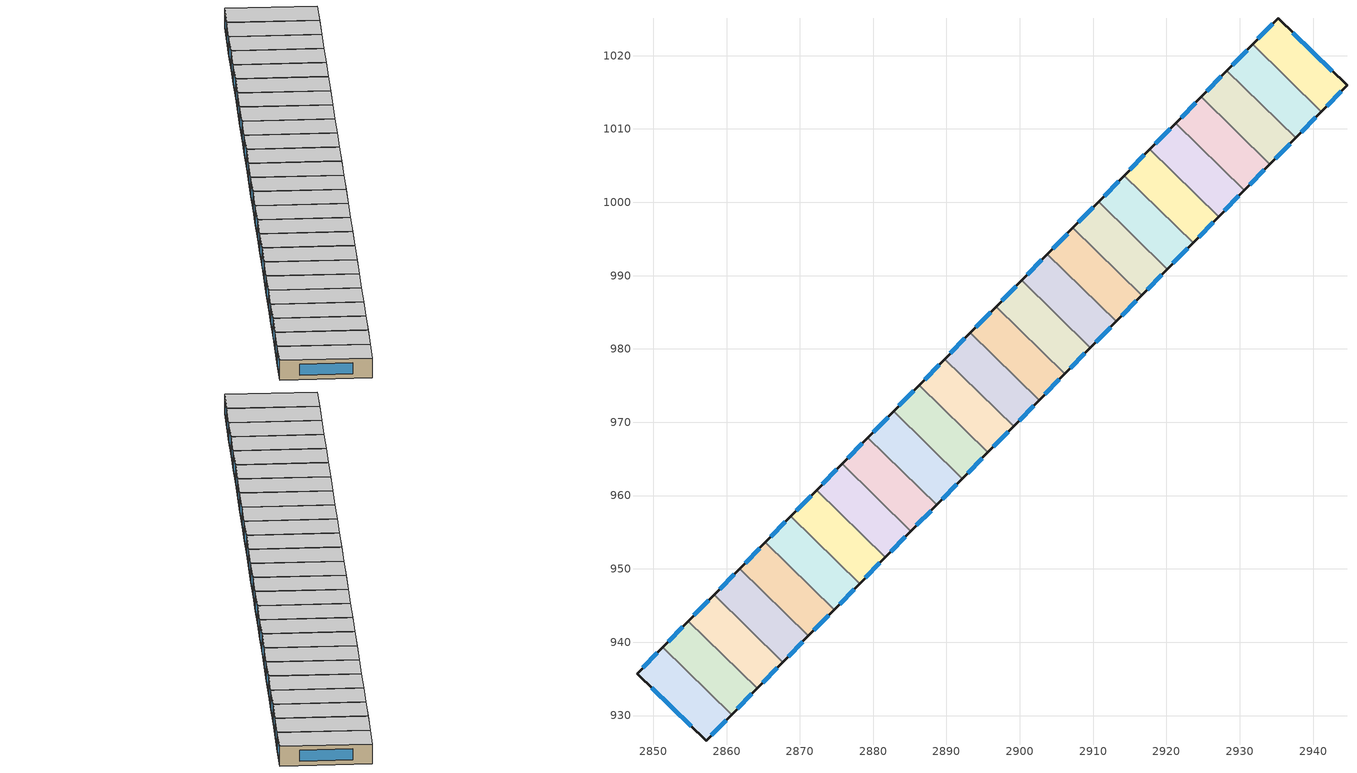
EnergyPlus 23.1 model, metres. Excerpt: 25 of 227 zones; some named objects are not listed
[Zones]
149cfdc3fe25d560_F3_dwelling_0
 floor to 149cfdc3fe25d560_F2_dwelling_0 (EU_floor_Construction): 2944.63,1015.95 2941.12,1012.36 2931.74,1021.53 2935.23,1025.08 z9
 wall outside (EU_wall_Construction): 2941.12,1012.36 2944.63,1015.95 2935.23,1025.08 2931.74,1021.53 z9:12
 wall to 149cfdc3fe25d560_F3_dwelling_1 (EU_wall_Construction): 2931.74,1021.53 2941.12,1012.36 z9:12
 window (EU_Window_Construction): 2934.48,1024.32 2932.49,1022.29 / 2942.62,1017.9 2937.24,1023.13 / 2941.87,1013.12 2943.88,1015.18 z9.64:11.36
 ceiling to 149cfdc3fe25d560_F4_dwelling_0 (EU_floor_Construction): 2941.12,1012.36 2944.63,1015.95 2935.23,1025.08 2931.74,1021.53 z12
149cfdc3fe25d560_F3_dwelling_1
 floor to 149cfdc3fe25d560_F2_dwelling_1 (EU_floor_Construction): 2941.12,1012.36 2937.62,1008.78 2928.25,1017.95 2931.74,1021.53 z9
 wall outside (EU_wall_Construction): 2931.74,1021.53 2928.25,1017.95 / 2937.62,1008.78 2941.12,1012.36 z9:12
 wall to 149cfdc3fe25d560_F3_dwelling_2 (EU_wall_Construction): 2928.25,1017.95 2937.62,1008.78 z9:12
 window (EU_Window_Construction): 2930.99,1020.76 2929,1018.71 / 2938.37,1009.54 2940.37,1011.59 z9.64:11.36
 ceiling to 149cfdc3fe25d560_F4_dwelling_1 (EU_floor_Construction): 2937.62,1008.78 2941.12,1012.36 2931.74,1021.53 2928.25,1017.95 z12
149cfdc3fe25d560_F3_dwelling_10
 floor to 149cfdc3fe25d560_F2_dwelling_10 (EU_floor_Construction): 2909.64,980.18 2906.14,976.6 2896.77,985.77 2900.26,989.35 z9
 wall outside (EU_wall_Construction): 2900.26,989.35 2896.77,985.77 / 2906.14,976.6 2909.64,980.18 z9:12
 wall to 149cfdc3fe25d560_F3_dwelling_11 (EU_wall_Construction): 2896.77,985.77 2906.14,976.6 z9:12
 wall to 149cfdc3fe25d560_F3_dwelling_9 (EU_wall_Construction): 2909.64,980.18 2900.26,989.35 z9:12
 window (EU_Window_Construction): 2899.51,988.58 2897.52,986.54 / 2906.89,977.37 2908.89,979.41 z9.64:11.36
 ceiling to 149cfdc3fe25d560_F4_dwelling_10 (EU_floor_Construction): 2906.14,976.6 2909.64,980.18 2900.26,989.35 2896.77,985.77 z12
149cfdc3fe25d560_F3_dwelling_11
 floor to 149cfdc3fe25d560_F2_dwelling_11 (EU_floor_Construction): 2906.14,976.6 2902.65,973.03 2893.27,982.2 2896.77,985.77 z9
 wall outside (EU_wall_Construction): 2896.77,985.77 2893.27,982.2 / 2902.65,973.03 2906.14,976.6 z9:12
 wall to 149cfdc3fe25d560_F3_dwelling_12 (EU_wall_Construction): 2893.27,982.2 2902.65,973.03 z9:12
 window (EU_Window_Construction): 2896.02,985.01 2894.02,982.97 / 2903.39,973.79 2905.39,975.84 z9.64:11.36
 ceiling to 149cfdc3fe25d560_F4_dwelling_11 (EU_floor_Construction): 2902.65,973.03 2906.14,976.6 2896.77,985.77 2893.27,982.2 z12
149cfdc3fe25d560_F3_dwelling_12
 floor to 149cfdc3fe25d560_F2_dwelling_12 (EU_floor_Construction): 2902.65,973.03 2899.15,969.45 2889.77,978.62 2893.27,982.2 z9
 wall outside (EU_wall_Construction): 2893.27,982.2 2889.77,978.62 / 2899.15,969.45 2902.65,973.03 z9:12
 wall to 149cfdc3fe25d560_F3_dwelling_13 (EU_wall_Construction): 2889.77,978.62 2899.15,969.45 z9:12
 window (EU_Window_Construction): 2892.52,981.43 2890.52,979.39 / 2899.9,970.22 2901.9,972.26 z9.64:11.36
 ceiling to 149cfdc3fe25d560_F4_dwelling_12 (EU_floor_Construction): 2899.15,969.45 2902.65,973.03 2893.27,982.2 2889.77,978.62 z12
149cfdc3fe25d560_F3_dwelling_13
 floor to 149cfdc3fe25d560_F2_dwelling_13 (EU_floor_Construction): 2899.15,969.45 2895.65,965.88 2886.28,975.05 2889.77,978.62 z9
 wall outside (EU_wall_Construction): 2889.77,978.62 2886.28,975.05 / 2895.65,965.88 2899.15,969.45 z9:12
 wall to 149cfdc3fe25d560_F3_dwelling_14 (EU_wall_Construction): 2886.28,975.05 2895.65,965.88 z9:12
 window (EU_Window_Construction): 2889.02,977.86 2887.02,975.82 / 2896.4,966.64 2898.4,968.69 z9.64:11.36
 ceiling to 149cfdc3fe25d560_F4_dwelling_13 (EU_floor_Construction): 2895.65,965.88 2899.15,969.45 2889.77,978.62 2886.28,975.05 z12
149cfdc3fe25d560_F3_dwelling_14
 floor to 149cfdc3fe25d560_F2_dwelling_14 (EU_floor_Construction): 2895.65,965.88 2892.15,962.3 2882.78,971.47 2886.28,975.05 z9
 wall outside (EU_wall_Construction): 2886.28,975.05 2882.78,971.47 / 2892.15,962.3 2895.65,965.88 z9:12
 wall to 149cfdc3fe25d560_F3_dwelling_15 (EU_wall_Construction): 2882.78,971.47 2892.15,962.3 z9:12
 window (EU_Window_Construction): 2885.53,974.28 2883.53,972.24 / 2892.9,963.07 2894.9,965.11 z9.64:11.36
 ceiling to 149cfdc3fe25d560_F4_dwelling_14 (EU_floor_Construction): 2892.15,962.3 2895.65,965.88 2886.28,975.05 2882.78,971.47 z12
149cfdc3fe25d560_F3_dwelling_15
 floor to 149cfdc3fe25d560_F2_dwelling_15 (EU_floor_Construction): 2892.15,962.3 2888.66,958.73 2879.28,967.9 2882.78,971.47 z9
 wall outside (EU_wall_Construction): 2882.78,971.47 2879.28,967.9 / 2888.66,958.73 2892.15,962.3 z9:12
 wall to 149cfdc3fe25d560_F3_dwelling_16 (EU_wall_Construction): 2879.28,967.9 2888.66,958.73 z9:12
 window (EU_Window_Construction): 2882.03,970.71 2880.03,968.67 / 2889.41,959.49 2891.41,961.54 z9.64:11.36
 ceiling to 149cfdc3fe25d560_F4_dwelling_15 (EU_floor_Construction): 2888.66,958.73 2892.15,962.3 2882.78,971.47 2879.28,967.9 z12
149cfdc3fe25d560_F3_dwelling_16
 floor to 149cfdc3fe25d560_F2_dwelling_16 (EU_floor_Construction): 2888.66,958.73 2885.16,955.15 2875.78,964.33 2879.28,967.9 z9
 wall outside (EU_wall_Construction): 2879.28,967.9 2875.78,964.33 / 2885.16,955.15 2888.66,958.73 z9:12
 wall to 149cfdc3fe25d560_F3_dwelling_17 (EU_wall_Construction): 2875.78,964.33 2885.16,955.15 z9:12
 window (EU_Window_Construction): 2878.53,967.14 2876.53,965.09 / 2885.91,955.92 2887.91,957.96 z9.64:11.36
 ceiling to 149cfdc3fe25d560_F4_dwelling_16 (EU_floor_Construction): 2885.16,955.15 2888.66,958.73 2879.28,967.9 2875.78,964.33 z12
149cfdc3fe25d560_F3_dwelling_17
 floor to 149cfdc3fe25d560_F2_dwelling_17 (EU_floor_Construction): 2885.16,955.15 2881.66,951.58 2872.29,960.75 2875.78,964.33 z9
 wall outside (EU_wall_Construction): 2875.78,964.33 2872.29,960.75 / 2881.66,951.58 2885.16,955.15 z9:12
 wall to 149cfdc3fe25d560_F3_dwelling_18 (EU_wall_Construction): 2872.29,960.75 2881.66,951.58 z9:12
 window (EU_Window_Construction): 2875.03,963.56 2873.04,961.52 / 2882.41,952.34 2884.41,954.39 z9.64:11.36
 ceiling to 149cfdc3fe25d560_F4_dwelling_17 (EU_floor_Construction): 2881.66,951.58 2885.16,955.15 2875.78,964.33 2872.29,960.75 z12
149cfdc3fe25d560_F3_dwelling_18
 floor to 149cfdc3fe25d560_F2_dwelling_18 (EU_floor_Construction): 2881.66,951.58 2878.17,948 2868.79,957.18 2872.29,960.75 z9
 wall outside (EU_wall_Construction): 2872.29,960.75 2868.79,957.18 / 2878.17,948 2881.66,951.58 z9:12
 wall to 149cfdc3fe25d560_F3_dwelling_19 (EU_wall_Construction): 2868.79,957.18 2878.17,948 z9:12
 window (EU_Window_Construction): 2871.54,959.99 2869.54,957.94 / 2878.92,948.77 2880.91,950.81 z9.64:11.36
 ceiling to 149cfdc3fe25d560_F4_dwelling_18 (EU_floor_Construction): 2878.17,948 2881.66,951.58 2872.29,960.75 2868.79,957.18 z12
149cfdc3fe25d560_F3_dwelling_19
 floor to 149cfdc3fe25d560_F2_dwelling_19 (EU_floor_Construction): 2878.17,948 2874.67,944.43 2865.29,953.6 2868.79,957.18 z9
 wall outside (EU_wall_Construction): 2868.79,957.18 2865.29,953.6 / 2874.67,944.43 2878.17,948 z9:12
 wall to 149cfdc3fe25d560_F3_dwelling_20 (EU_wall_Construction): 2865.29,953.6 2874.67,944.43 z9:12
 window (EU_Window_Construction): 2868.04,956.41 2866.04,954.37 / 2875.42,945.2 2877.42,947.24 z9.64:11.36
 ceiling to 149cfdc3fe25d560_F4_dwelling_19 (EU_floor_Construction): 2874.67,944.43 2878.17,948 2868.79,957.18 2865.29,953.6 z12
149cfdc3fe25d560_F3_dwelling_2
 floor to 149cfdc3fe25d560_F2_dwelling_2 (EU_floor_Construction): 2937.62,1008.78 2934.12,1005.2 2924.75,1014.38 2928.25,1017.95 z9
 wall outside (EU_wall_Construction): 2928.25,1017.95 2924.75,1014.38 / 2934.12,1005.2 2937.62,1008.78 z9:12
 wall to 149cfdc3fe25d560_F3_dwelling_3 (EU_wall_Construction): 2924.75,1014.38 2934.12,1005.2 z9:12
 window (EU_Window_Construction): 2927.5,1017.18 2925.5,1015.14 / 2934.87,1005.97 2936.87,1008.01 z9.64:11.36
 ceiling to 149cfdc3fe25d560_F4_dwelling_2 (EU_floor_Construction): 2934.12,1005.2 2937.62,1008.78 2928.25,1017.95 2924.75,1014.38 z12
149cfdc3fe25d560_F3_dwelling_20
 floor to 149cfdc3fe25d560_F2_dwelling_20 (EU_floor_Construction): 2874.67,944.43 2871.17,940.86 2861.8,950.03 2865.29,953.6 z9
 wall outside (EU_wall_Construction): 2865.29,953.6 2861.8,950.03 / 2871.17,940.86 2874.67,944.43 z9:12
 wall to 149cfdc3fe25d560_F3_dwelling_21 (EU_wall_Construction): 2861.8,950.03 2871.17,940.86 z9:12
 window (EU_Window_Construction): 2864.54,952.84 2862.55,950.8 / 2871.92,941.62 2873.92,943.67 z9.64:11.36
 ceiling to 149cfdc3fe25d560_F4_dwelling_20 (EU_floor_Construction): 2871.17,940.86 2874.67,944.43 2865.29,953.6 2861.8,950.03 z12
149cfdc3fe25d560_F3_dwelling_21
 floor to 149cfdc3fe25d560_F2_dwelling_21 (EU_floor_Construction): 2871.17,940.86 2867.68,937.28 2858.3,946.46 2861.8,950.03 z9
 wall outside (EU_wall_Construction): 2861.8,950.03 2858.3,946.46 / 2867.68,937.28 2871.17,940.86 z9:12
 wall to 149cfdc3fe25d560_F3_dwelling_22 (EU_wall_Construction): 2858.3,946.46 2867.68,937.28 z9:12
 window (EU_Window_Construction): 2861.05,949.26 2859.05,947.22 / 2868.43,938.05 2870.43,940.09 z9.64:11.36
 ceiling to 149cfdc3fe25d560_F4_dwelling_21 (EU_floor_Construction): 2867.68,937.28 2871.17,940.86 2861.8,950.03 2858.3,946.46 z12
149cfdc3fe25d560_F3_dwelling_22
 floor to 149cfdc3fe25d560_F2_dwelling_22 (EU_floor_Construction): 2867.68,937.28 2864.18,933.71 2854.8,942.88 2858.3,946.46 z9
 wall outside (EU_wall_Construction): 2858.3,946.46 2854.8,942.88 / 2864.18,933.71 2867.68,937.28 z9:12
 wall to 149cfdc3fe25d560_F3_dwelling_23 (EU_wall_Construction): 2854.8,942.88 2864.18,933.71 z9:12
 window (EU_Window_Construction): 2857.55,945.69 2855.55,943.65 / 2864.93,934.47 2866.93,936.52 z9.64:11.36
 ceiling to 149cfdc3fe25d560_F4_dwelling_22 (EU_floor_Construction): 2864.18,933.71 2867.68,937.28 2858.3,946.46 2854.8,942.88 z12
149cfdc3fe25d560_F3_dwelling_23
 floor to 149cfdc3fe25d560_F2_dwelling_23 (EU_floor_Construction): 2864.18,933.71 2860.68,930.13 2851.31,939.31 2854.8,942.88 z9
 wall outside (EU_wall_Construction): 2854.8,942.88 2851.31,939.31 / 2860.68,930.13 2864.18,933.71 z9:12
 wall to 149cfdc3fe25d560_F3_dwelling_24 (EU_wall_Construction): 2851.31,939.31 2860.68,930.13 z9:12
 window (EU_Window_Construction): 2854.05,942.12 2852.06,940.07 / 2861.43,930.9 2863.43,932.94 z9.64:11.36
 ceiling to 149cfdc3fe25d560_F4_dwelling_23 (EU_floor_Construction): 2860.68,930.13 2864.18,933.71 2854.8,942.88 2851.31,939.31 z12
149cfdc3fe25d560_F3_dwelling_24
 floor to 149cfdc3fe25d560_F2_dwelling_24 (EU_floor_Construction): 2860.68,930.13 2857.21,926.58 2847.79,935.72 2851.31,939.31 z9
 wall outside (EU_wall_Construction): 2851.31,939.31 2847.79,935.72 2857.21,926.58 2860.68,930.13 z9:12
 window (EU_Window_Construction): 2849.81,933.76 2855.19,928.54 / 2850.55,938.54 2848.54,936.49 / 2857.95,927.34 2859.94,929.37 z9.64:11.36
 ceiling to 149cfdc3fe25d560_F4_dwelling_24 (EU_floor_Construction): 2857.21,926.58 2860.68,930.13 2851.31,939.31 2847.79,935.72 z12
149cfdc3fe25d560_F3_dwelling_3
 floor to 149cfdc3fe25d560_F2_dwelling_3 (EU_floor_Construction): 2934.12,1005.2 2930.62,1001.63 2921.25,1010.8 2924.75,1014.38 z9
 wall outside (EU_wall_Construction): 2924.75,1014.38 2921.25,1010.8 / 2930.62,1001.63 2934.12,1005.2 z9:12
 wall to 149cfdc3fe25d560_F3_dwelling_4 (EU_wall_Construction): 2921.25,1010.8 2930.62,1001.63 z9:12
 window (EU_Window_Construction): 2924,1013.61 2922,1011.56 / 2931.37,1002.39 2933.37,1004.44 z9.64:11.36
 ceiling to 149cfdc3fe25d560_F4_dwelling_3 (EU_floor_Construction): 2930.62,1001.63 2934.12,1005.2 2924.75,1014.38 2921.25,1010.8 z12
149cfdc3fe25d560_F3_dwelling_4
 floor to 149cfdc3fe25d560_F2_dwelling_4 (EU_floor_Construction): 2930.62,1001.63 2927.13,998.05 2917.75,1007.22 2921.25,1010.8 z9
 wall outside (EU_wall_Construction): 2921.25,1010.8 2917.75,1007.22 / 2927.13,998.05 2930.62,1001.63 z9:12
 wall to 149cfdc3fe25d560_F3_dwelling_5 (EU_wall_Construction): 2917.75,1007.22 2927.13,998.05 z9:12
 window (EU_Window_Construction): 2920.5,1010.03 2918.5,1007.99 / 2927.88,998.82 2929.88,1000.86 z9.64:11.36
 ceiling to 149cfdc3fe25d560_F4_dwelling_4 (EU_floor_Construction): 2927.13,998.05 2930.62,1001.63 2921.25,1010.8 2917.75,1007.22 z12
149cfdc3fe25d560_F3_dwelling_5
 floor to 149cfdc3fe25d560_F2_dwelling_5 (EU_floor_Construction): 2927.13,998.05 2923.63,994.48 2914.26,1003.65 2917.75,1007.22 z9
 wall outside (EU_wall_Construction): 2917.75,1007.22 2914.26,1003.65 / 2923.63,994.48 2927.13,998.05 z9:12
 wall to 149cfdc3fe25d560_F3_dwelling_6 (EU_wall_Construction): 2914.26,1003.65 2923.63,994.48 z9:12
 window (EU_Window_Construction): 2917,1006.46 2915,1004.41 / 2924.38,995.24 2926.38,997.29 z9.64:11.36
 ceiling to 149cfdc3fe25d560_F4_dwelling_5 (EU_floor_Construction): 2923.63,994.48 2927.13,998.05 2917.75,1007.22 2914.26,1003.65 z12
149cfdc3fe25d560_F3_dwelling_6
 floor to 149cfdc3fe25d560_F2_dwelling_6 (EU_floor_Construction): 2923.63,994.48 2920.13,990.9 2910.76,1000.07 2914.26,1003.65 z9
 wall outside (EU_wall_Construction): 2914.26,1003.65 2910.76,1000.07 / 2920.13,990.9 2923.63,994.48 z9:12
 wall to 149cfdc3fe25d560_F3_dwelling_7 (EU_wall_Construction): 2910.76,1000.07 2920.13,990.9 z9:12
 window (EU_Window_Construction): 2913.51,1002.88 2911.51,1000.84 / 2920.88,991.67 2922.88,993.71 z9.64:11.36
 ceiling to 149cfdc3fe25d560_F4_dwelling_6 (EU_floor_Construction): 2920.13,990.9 2923.63,994.48 2914.26,1003.65 2910.76,1000.07 z12
149cfdc3fe25d560_F3_dwelling_7
 floor to 149cfdc3fe25d560_F2_dwelling_7 (EU_floor_Construction): 2920.13,990.9 2916.64,987.33 2907.26,996.5 2910.76,1000.07 z9
 wall outside (EU_wall_Construction): 2910.76,1000.07 2907.26,996.5 / 2916.64,987.33 2920.13,990.9 z9:12
 wall to 149cfdc3fe25d560_F3_dwelling_8 (EU_wall_Construction): 2907.26,996.5 2916.64,987.33 z9:12
 window (EU_Window_Construction): 2910.01,999.31 2908.01,997.26 / 2917.38,988.09 2919.38,990.14 z9.64:11.36
 ceiling to 149cfdc3fe25d560_F4_dwelling_7 (EU_floor_Construction): 2916.64,987.33 2920.13,990.9 2910.76,1000.07 2907.26,996.5 z12
149cfdc3fe25d560_F3_dwelling_8
 floor to 149cfdc3fe25d560_F2_dwelling_8 (EU_floor_Construction): 2916.64,987.33 2913.14,983.75 2903.76,992.92 2907.26,996.5 z9
 wall outside (EU_wall_Construction): 2907.26,996.5 2903.76,992.92 / 2913.14,983.75 2916.64,987.33 z9:12
 wall to 149cfdc3fe25d560_F3_dwelling_9 (EU_wall_Construction): 2903.76,992.92 2913.14,983.75 z9:12
 window (EU_Window_Construction): 2906.51,995.73 2904.51,993.69 / 2913.89,984.52 2915.89,986.56 z9.64:11.36
 ceiling to 149cfdc3fe25d560_F4_dwelling_8 (EU_floor_Construction): 2913.14,983.75 2916.64,987.33 2907.26,996.5 2903.76,992.92 z12
149cfdc3fe25d560_F3_dwelling_9
 floor to 149cfdc3fe25d560_F2_dwelling_9 (EU_floor_Construction): 2913.14,983.75 2909.64,980.18 2900.26,989.35 2903.76,992.92 z9
 wall outside (EU_wall_Construction): 2903.76,992.92 2900.26,989.35 / 2909.64,980.18 2913.14,983.75 z9:12
 window (EU_Window_Construction): 2903.01,992.16 2901.01,990.11 / 2910.39,980.94 2912.39,982.99 z9.64:11.36
 ceiling to 149cfdc3fe25d560_F4_dwelling_9 (EU_floor_Construction): 2909.64,980.18 2913.14,983.75 2903.76,992.92 2900.26,989.35 z12
[Building]
EU S2 Campaign: North Axis=0; Terrain=City; Solar Distribution=FullExterior
[Site:Location]
Yerevan-Zvartnots.Intl.AP: Latitude=40.15; Longitude=44.383; Time Zone=4; Elevation=854
[SizingPeriod:WeatherFileDays]
AnnualSizingPeriod: Begin Month=1; Begin Day of Month=1; End Month=12; End Day of Month=31; Day of Week for Start Day=Monday; Use Weather File Daylight Saving Period=No; Use Weather File Rain and Snow Indicators=No
[MATERIAL]
EU_InternalMass_Material: Roughness=MediumRough; Thickness=0.1; Conductivity=1; Density=1800; Specific Heat=900; Thermal Absorptance=0.9; Solar Absorptance=0.7; Visible Absorptance=0.7
[MATERIAL:NOMASS] Roughness=MediumRough; Thermal Absorptance=0.9; Solar Absorptance=0.7; Visible Absorptance=0.7
Name | Thermal Resistance
EU_wall_NoMass | 1.05043
EU_floor_NoMass | 0.478065
[WINDOWMATERIAL:SIMPLEGLAZINGSYSTEM]
EU_Window_SimpleGlazing: UFactor=2.5566; Solar Heat Gain Coefficient=0.75; Visible Transmittance=0.75
[CONSTRUCTION]
EU_wall_Construction: EU_wall_NoMass
EU_floor_Construction: EU_floor_NoMass
EU_Window_Construction: EU_Window_SimpleGlazing
EU_InternalMass_Construction: EU_InternalMass_Material
[ZONE] Type=1; Multiplier=1; Ceiling Height=autocalculate; Floor Area=autocalculate; Part of Total Floor Area=Yes
Name | Volume
149cfdc3fe25d560_F3_dwelling_0 | 196.779
149cfdc3fe25d560_F3_dwelling_1 | 196.794
149cfdc3fe25d560_F3_dwelling_10; 149cfdc3fe25d560_F3_dwelling_7; 149cfdc3fe25d560_F3_dwelling_8; 149cfdc3fe25d560_F3_dwelling_9 | 196.789
149cfdc3fe25d560_F3_dwelling_11 | 196.734
149cfdc3fe25d560_F3_dwelling_12; 149cfdc3fe25d560_F3_dwelling_13; 149cfdc3fe25d560_F3_dwelling_24 | 196.8
149cfdc3fe25d560_F3_dwelling_14 | 196.781
149cfdc3fe25d560_F3_dwelling_15 | 196.745
149cfdc3fe25d560_F3_dwelling_16 | 196.791
149cfdc3fe25d560_F3_dwelling_17 | 196.774
149cfdc3fe25d560_F3_dwelling_18; 149cfdc3fe25d560_F3_dwelling_19; 149cfdc3fe25d560_F3_dwelling_21 | 196.785
149cfdc3fe25d560_F3_dwelling_2 | 196.749
149cfdc3fe25d560_F3_dwelling_20 | 196.766
149cfdc3fe25d560_F3_dwelling_22 | 196.796
149cfdc3fe25d560_F3_dwelling_23 | 196.74
149cfdc3fe25d560_F3_dwelling_3 | 196.815
149cfdc3fe25d560_F3_dwelling_4 | 196.787
149cfdc3fe25d560_F3_dwelling_5 | 196.759
149cfdc3fe25d560_F3_dwelling_6 | 196.807
[INTERNALMASS] Construction=EU_InternalMass_Construction
Name | Zone or ZoneList | Surface Area
149cfdc3fe25d560_F3_dwelling_0_EU_InternalMass | 149cfdc3fe25d560_F3_dwelling_0 | 65.5929
149cfdc3fe25d560_F3_dwelling_1_EU_InternalMass | 149cfdc3fe25d560_F3_dwelling_1 | 65.5981
149cfdc3fe25d560_F3_dwelling_2_EU_InternalMass | 149cfdc3fe25d560_F3_dwelling_2 | 65.583
149cfdc3fe25d560_F3_dwelling_3_EU_InternalMass | 149cfdc3fe25d560_F3_dwelling_3 | 65.6052
149cfdc3fe25d560_F3_dwelling_4_EU_InternalMass | 149cfdc3fe25d560_F3_dwelling_4 | 65.5958
149cfdc3fe25d560_F3_dwelling_5_EU_InternalMass | 149cfdc3fe25d560_F3_dwelling_5 | 65.5866
149cfdc3fe25d560_F3_dwelling_6_EU_InternalMass | 149cfdc3fe25d560_F3_dwelling_6 | 65.6022
149cfdc3fe25d560_F3_dwelling_7_EU_InternalMass | 149cfdc3fe25d560_F3_dwelling_7 | 65.5965
149cfdc3fe25d560_F3_dwelling_8_EU_InternalMass | 149cfdc3fe25d560_F3_dwelling_8 | 65.5965
149cfdc3fe25d560_F3_dwelling_9_EU_InternalMass | 149cfdc3fe25d560_F3_dwelling_9 | 65.5965
149cfdc3fe25d560_F3_dwelling_10_EU_InternalMass | 149cfdc3fe25d560_F3_dwelling_10 | 65.5965
149cfdc3fe25d560_F3_dwelling_11_EU_InternalMass | 149cfdc3fe25d560_F3_dwelling_11 | 65.5779
149cfdc3fe25d560_F3_dwelling_12_EU_InternalMass | 149cfdc3fe25d560_F3_dwelling_12 | 65.6001
149cfdc3fe25d560_F3_dwelling_13_EU_InternalMass | 149cfdc3fe25d560_F3_dwelling_13 | 65.6001
149cfdc3fe25d560_F3_dwelling_14_EU_InternalMass | 149cfdc3fe25d560_F3_dwelling_14 | 65.5937
149cfdc3fe25d560_F3_dwelling_15_EU_InternalMass | 149cfdc3fe25d560_F3_dwelling_15 | 65.5815
149cfdc3fe25d560_F3_dwelling_16_EU_InternalMass | 149cfdc3fe25d560_F3_dwelling_16 | 65.5971
149cfdc3fe25d560_F3_dwelling_17_EU_InternalMass | 149cfdc3fe25d560_F3_dwelling_17 | 65.5914
149cfdc3fe25d560_F3_dwelling_18_EU_InternalMass | 149cfdc3fe25d560_F3_dwelling_18 | 65.5949
149cfdc3fe25d560_F3_dwelling_19_EU_InternalMass | 149cfdc3fe25d560_F3_dwelling_19 | 65.595
149cfdc3fe25d560_F3_dwelling_20_EU_InternalMass | 149cfdc3fe25d560_F3_dwelling_20 | 65.5886
149cfdc3fe25d560_F3_dwelling_21_EU_InternalMass | 149cfdc3fe25d560_F3_dwelling_21 | 65.595
149cfdc3fe25d560_F3_dwelling_22_EU_InternalMass | 149cfdc3fe25d560_F3_dwelling_22 | 65.5984
149cfdc3fe25d560_F3_dwelling_23_EU_InternalMass | 149cfdc3fe25d560_F3_dwelling_23 | 65.5799
149cfdc3fe25d560_F3_dwelling_24_EU_InternalMass | 149cfdc3fe25d560_F3_dwelling_24 | 65.6
[OTHEREQUIPMENT] Fuel Type=Electricity; Design Level Calculation Method=Watts/Area; Power per Zone Floor Area=1; Fraction Latent=0; Fraction Radiant=0; Fraction Lost=0; Carbon Dioxide Generation Rate=0; EndUse Subcategory=EU_Step8_InternalGains
Name | Zone or ZoneList or Space or SpaceList | Schedule
EU_Step8_InternalGain_149cfdc3fe25d560_F3_dwelling_0_f000 | 149cfdc3fe25d560_F3_dwelling_0 | EU_Step8_GainSchedule_149cfdc3fe25d560_F3_dwelling_0_f000
EU_Step8_InternalGain_149cfdc3fe25d560_F3_dwelling_1_f000 | 149cfdc3fe25d560_F3_dwelling_1 | EU_Step8_GainSchedule_149cfdc3fe25d560_F3_dwelling_1_f000
EU_Step8_InternalGain_149cfdc3fe25d560_F3_dwelling_2_f000 | 149cfdc3fe25d560_F3_dwelling_2 | EU_Step8_GainSchedule_149cfdc3fe25d560_F3_dwelling_2_f000
EU_Step8_InternalGain_149cfdc3fe25d560_F3_dwelling_3_f000 | 149cfdc3fe25d560_F3_dwelling_3 | EU_Step8_GainSchedule_149cfdc3fe25d560_F3_dwelling_3_f000
EU_Step8_InternalGain_149cfdc3fe25d560_F3_dwelling_4_f000 | 149cfdc3fe25d560_F3_dwelling_4 | EU_Step8_GainSchedule_149cfdc3fe25d560_F3_dwelling_4_f000
EU_Step8_InternalGain_149cfdc3fe25d560_F3_dwelling_5_f000 | 149cfdc3fe25d560_F3_dwelling_5 | EU_Step8_GainSchedule_149cfdc3fe25d560_F3_dwelling_5_f000
EU_Step8_InternalGain_149cfdc3fe25d560_F3_dwelling_6_f000 | 149cfdc3fe25d560_F3_dwelling_6 | EU_Step8_GainSchedule_149cfdc3fe25d560_F3_dwelling_6_f000
EU_Step8_InternalGain_149cfdc3fe25d560_F3_dwelling_7_f000 | 149cfdc3fe25d560_F3_dwelling_7 | EU_Step8_GainSchedule_149cfdc3fe25d560_F3_dwelling_7_f000
EU_Step8_InternalGain_149cfdc3fe25d560_F3_dwelling_8_f000 | 149cfdc3fe25d560_F3_dwelling_8 | EU_Step8_GainSchedule_149cfdc3fe25d560_F3_dwelling_8_f000
EU_Step8_InternalGain_149cfdc3fe25d560_F3_dwelling_9_f000 | 149cfdc3fe25d560_F3_dwelling_9 | EU_Step8_GainSchedule_149cfdc3fe25d560_F3_dwelling_9_f000
EU_Step8_InternalGain_149cfdc3fe25d560_F3_dwelling_10_f000 | 149cfdc3fe25d560_F3_dwelling_10 | EU_Step8_GainSchedule_149cfdc3fe25d560_F3_dwelling_10_f000
EU_Step8_InternalGain_149cfdc3fe25d560_F3_dwelling_11_f000 | 149cfdc3fe25d560_F3_dwelling_11 | EU_Step8_GainSchedule_149cfdc3fe25d560_F3_dwelling_11_f000
EU_Step8_InternalGain_149cfdc3fe25d560_F3_dwelling_12_f000 | 149cfdc3fe25d560_F3_dwelling_12 | EU_Step8_GainSchedule_149cfdc3fe25d560_F3_dwelling_12_f000
EU_Step8_InternalGain_149cfdc3fe25d560_F3_dwelling_13_f000 | 149cfdc3fe25d560_F3_dwelling_13 | EU_Step8_GainSchedule_149cfdc3fe25d560_F3_dwelling_13_f000
EU_Step8_InternalGain_149cfdc3fe25d560_F3_dwelling_14_f000 | 149cfdc3fe25d560_F3_dwelling_14 | EU_Step8_GainSchedule_149cfdc3fe25d560_F3_dwelling_14_f000
EU_Step8_InternalGain_149cfdc3fe25d560_F3_dwelling_15_f000 | 149cfdc3fe25d560_F3_dwelling_15 | EU_Step8_GainSchedule_149cfdc3fe25d560_F3_dwelling_15_f000
EU_Step8_InternalGain_149cfdc3fe25d560_F3_dwelling_16_f000 | 149cfdc3fe25d560_F3_dwelling_16 | EU_Step8_GainSchedule_149cfdc3fe25d560_F3_dwelling_16_f000
EU_Step8_InternalGain_149cfdc3fe25d560_F3_dwelling_17_f000 | 149cfdc3fe25d560_F3_dwelling_17 | EU_Step8_GainSchedule_149cfdc3fe25d560_F3_dwelling_17_f000
EU_Step8_InternalGain_149cfdc3fe25d560_F3_dwelling_18_f000 | 149cfdc3fe25d560_F3_dwelling_18 | EU_Step8_GainSchedule_149cfdc3fe25d560_F3_dwelling_18_f000
EU_Step8_InternalGain_149cfdc3fe25d560_F3_dwelling_19_f000 | 149cfdc3fe25d560_F3_dwelling_19 | EU_Step8_GainSchedule_149cfdc3fe25d560_F3_dwelling_19_f000
EU_Step8_InternalGain_149cfdc3fe25d560_F3_dwelling_20_f000 | 149cfdc3fe25d560_F3_dwelling_20 | EU_Step8_GainSchedule_149cfdc3fe25d560_F3_dwelling_20_f000
EU_Step8_InternalGain_149cfdc3fe25d560_F3_dwelling_21_f000 | 149cfdc3fe25d560_F3_dwelling_21 | EU_Step8_GainSchedule_149cfdc3fe25d560_F3_dwelling_21_f000
EU_Step8_InternalGain_149cfdc3fe25d560_F3_dwelling_22_f000 | 149cfdc3fe25d560_F3_dwelling_22 | EU_Step8_GainSchedule_149cfdc3fe25d560_F3_dwelling_22_f000
EU_Step8_InternalGain_149cfdc3fe25d560_F3_dwelling_23_f000 | 149cfdc3fe25d560_F3_dwelling_23 | EU_Step8_GainSchedule_149cfdc3fe25d560_F3_dwelling_23_f000
EU_Step8_InternalGain_149cfdc3fe25d560_F3_dwelling_24_f000 | 149cfdc3fe25d560_F3_dwelling_24 | EU_Step8_GainSchedule_149cfdc3fe25d560_F3_dwelling_24_f000
[ZONEVENTILATION:DESIGNFLOWRATE] Schedule=EU_AlwaysOn; Design Flow Rate Calculation Method=AirChanges/Hour; Air Changes per Hour=0.557805; Ventilation Type=Natural; Fan Pressure Rise=0; Fan Total Efficiency=1; Constant Term Coefficient=1; Temperature Term Coefficient=0; Velocity Term Coefficient=0; Velocity Squared Term Coefficient=0; Minimum Indoor Temperature=-100; Maximum Indoor Temperature=100; Delta Temperature=-100; Minimum Outdoor Temperature=-100; Maximum Outdoor Temperature=100; Maximum Wind Speed=40
Name | Zone or ZoneList or Space or SpaceList
EU_ConstantAir_149cfdc3fe25d560_F3_dwelling_0 | 149cfdc3fe25d560_F3_dwelling_0
EU_ConstantAir_149cfdc3fe25d560_F3_dwelling_1 | 149cfdc3fe25d560_F3_dwelling_1
EU_ConstantAir_149cfdc3fe25d560_F3_dwelling_2 | 149cfdc3fe25d560_F3_dwelling_2
EU_ConstantAir_149cfdc3fe25d560_F3_dwelling_3 | 149cfdc3fe25d560_F3_dwelling_3
EU_ConstantAir_149cfdc3fe25d560_F3_dwelling_4 | 149cfdc3fe25d560_F3_dwelling_4
EU_ConstantAir_149cfdc3fe25d560_F3_dwelling_5 | 149cfdc3fe25d560_F3_dwelling_5
EU_ConstantAir_149cfdc3fe25d560_F3_dwelling_6 | 149cfdc3fe25d560_F3_dwelling_6
EU_ConstantAir_149cfdc3fe25d560_F3_dwelling_7 | 149cfdc3fe25d560_F3_dwelling_7
EU_ConstantAir_149cfdc3fe25d560_F3_dwelling_8 | 149cfdc3fe25d560_F3_dwelling_8
EU_ConstantAir_149cfdc3fe25d560_F3_dwelling_9 | 149cfdc3fe25d560_F3_dwelling_9
EU_ConstantAir_149cfdc3fe25d560_F3_dwelling_10 | 149cfdc3fe25d560_F3_dwelling_10
EU_ConstantAir_149cfdc3fe25d560_F3_dwelling_11 | 149cfdc3fe25d560_F3_dwelling_11
EU_ConstantAir_149cfdc3fe25d560_F3_dwelling_12 | 149cfdc3fe25d560_F3_dwelling_12
EU_ConstantAir_149cfdc3fe25d560_F3_dwelling_13 | 149cfdc3fe25d560_F3_dwelling_13
EU_ConstantAir_149cfdc3fe25d560_F3_dwelling_14 | 149cfdc3fe25d560_F3_dwelling_14
EU_ConstantAir_149cfdc3fe25d560_F3_dwelling_15 | 149cfdc3fe25d560_F3_dwelling_15
EU_ConstantAir_149cfdc3fe25d560_F3_dwelling_16 | 149cfdc3fe25d560_F3_dwelling_16
EU_ConstantAir_149cfdc3fe25d560_F3_dwelling_17 | 149cfdc3fe25d560_F3_dwelling_17
EU_ConstantAir_149cfdc3fe25d560_F3_dwelling_18 | 149cfdc3fe25d560_F3_dwelling_18
EU_ConstantAir_149cfdc3fe25d560_F3_dwelling_19 | 149cfdc3fe25d560_F3_dwelling_19
EU_ConstantAir_149cfdc3fe25d560_F3_dwelling_20 | 149cfdc3fe25d560_F3_dwelling_20
EU_ConstantAir_149cfdc3fe25d560_F3_dwelling_21 | 149cfdc3fe25d560_F3_dwelling_21
EU_ConstantAir_149cfdc3fe25d560_F3_dwelling_22 | 149cfdc3fe25d560_F3_dwelling_22
EU_ConstantAir_149cfdc3fe25d560_F3_dwelling_23 | 149cfdc3fe25d560_F3_dwelling_23
EU_ConstantAir_149cfdc3fe25d560_F3_dwelling_24 | 149cfdc3fe25d560_F3_dwelling_24
[HVACTEMPLATE:ZONE:IDEALLOADSAIRSYSTEM] System Availability Schedule=EU_AlwaysOn; Maximum Heating Supply Air Temperature=50; Minimum Cooling Supply Air Temperature=13; Maximum Heating Supply Air Humidity Ratio=0.0156; Minimum Cooling Supply Air Humidity Ratio=0.0077; Heating Limit=NoLimit; Cooling Limit=NoLimit; Heating Availability Schedule=EU_AlwaysOn; Cooling Availability Schedule=EU_CoolingOff; Dehumidification Control Type=ConstantSensibleHeatRatio; Cooling Sensible Heat Ratio=0.7; Dehumidification Setpoint=60; Humidification Control Type=None; Humidification Setpoint=30; Outdoor Air Method=None; Outdoor Air Flow Rate per Person=0.00944; Outdoor Air Flow Rate per Zone Floor Area=0; Outdoor Air Flow Rate per Zone=0; Demand Controlled Ventilation Type=None; Outdoor Air Economizer Type=NoEconomizer; Heat Recovery Type=None; Sensible Heat Recovery Effectiveness=0.7; Latent Heat Recovery Effectiveness=0.65
Name | Template Thermostat
149cfdc3fe25d560_F3_dwelling_0 | EU_HeatOnly_149cfdc3fe25d560_F3_dwelling_0
149cfdc3fe25d560_F3_dwelling_1 | EU_HeatOnly_149cfdc3fe25d560_F3_dwelling_1
149cfdc3fe25d560_F3_dwelling_2 | EU_HeatOnly_149cfdc3fe25d560_F3_dwelling_2
149cfdc3fe25d560_F3_dwelling_3 | EU_HeatOnly_149cfdc3fe25d560_F3_dwelling_3
149cfdc3fe25d560_F3_dwelling_4 | EU_HeatOnly_149cfdc3fe25d560_F3_dwelling_4
149cfdc3fe25d560_F3_dwelling_5 | EU_HeatOnly_149cfdc3fe25d560_F3_dwelling_5
149cfdc3fe25d560_F3_dwelling_6 | EU_HeatOnly_149cfdc3fe25d560_F3_dwelling_6
149cfdc3fe25d560_F3_dwelling_7 | EU_HeatOnly_149cfdc3fe25d560_F3_dwelling_7
149cfdc3fe25d560_F3_dwelling_8 | EU_HeatOnly_149cfdc3fe25d560_F3_dwelling_8
149cfdc3fe25d560_F3_dwelling_9 | EU_HeatOnly_149cfdc3fe25d560_F3_dwelling_9
149cfdc3fe25d560_F3_dwelling_10 | EU_HeatOnly_149cfdc3fe25d560_F3_dwelling_10
149cfdc3fe25d560_F3_dwelling_11 | EU_HeatOnly_149cfdc3fe25d560_F3_dwelling_11
149cfdc3fe25d560_F3_dwelling_12 | EU_HeatOnly_149cfdc3fe25d560_F3_dwelling_12
149cfdc3fe25d560_F3_dwelling_13 | EU_HeatOnly_149cfdc3fe25d560_F3_dwelling_13
149cfdc3fe25d560_F3_dwelling_14 | EU_HeatOnly_149cfdc3fe25d560_F3_dwelling_14
149cfdc3fe25d560_F3_dwelling_15 | EU_HeatOnly_149cfdc3fe25d560_F3_dwelling_15
149cfdc3fe25d560_F3_dwelling_16 | EU_HeatOnly_149cfdc3fe25d560_F3_dwelling_16
149cfdc3fe25d560_F3_dwelling_17 | EU_HeatOnly_149cfdc3fe25d560_F3_dwelling_17
149cfdc3fe25d560_F3_dwelling_18 | EU_HeatOnly_149cfdc3fe25d560_F3_dwelling_18
149cfdc3fe25d560_F3_dwelling_19 | EU_HeatOnly_149cfdc3fe25d560_F3_dwelling_19
149cfdc3fe25d560_F3_dwelling_20 | EU_HeatOnly_149cfdc3fe25d560_F3_dwelling_20
149cfdc3fe25d560_F3_dwelling_21 | EU_HeatOnly_149cfdc3fe25d560_F3_dwelling_21
149cfdc3fe25d560_F3_dwelling_22 | EU_HeatOnly_149cfdc3fe25d560_F3_dwelling_22
149cfdc3fe25d560_F3_dwelling_23 | EU_HeatOnly_149cfdc3fe25d560_F3_dwelling_23
149cfdc3fe25d560_F3_dwelling_24 | EU_HeatOnly_149cfdc3fe25d560_F3_dwelling_24
[SIZING:ZONE] Zone Cooling Design Supply Air Temperature Input Method=SupplyAirTemperature; Zone Cooling Design Supply Air Temperature=13; Zone Heating Design Supply Air Temperature Input Method=SupplyAirTemperature; Zone Heating Design Supply Air Temperature=50; Zone Cooling Design Supply Air Humidity Ratio=0.008; Zone Heating Design Supply Air Humidity Ratio=0.008; Cooling Design Air Flow Method=DesignDay; Cooling Design Air Flow Rate=0; Cooling Minimum Air Flow per Zone Floor Area=0.000762; Cooling Minimum Air Flow=0; Cooling Minimum Air Flow Fraction=0.2; Heating Design Air Flow Method=DesignDay; Heating Design Air Flow Rate=0; Heating Maximum Air Flow per Zone Floor Area=0.002032; Heating Maximum Air Flow=0.141576; Heating Maximum Air Flow Fraction=0.3; Account for Dedicated Outdoor Air System=No; Dedicated Outdoor Air System Control Strategy=NeutralSupplyAir; Dedicated Outdoor Air Low Setpoint Temperature for Design=autosize; Dedicated Outdoor Air High Setpoint Temperature for Design=autosize; Zone Load Sizing Method=Sensible Load Only No Latent Load; Zone Latent Cooling Design Supply Air Humidity Ratio Input Method=HumidityRatioDifference; Zone Cooling Design Supply Air Humidity Ratio Difference=0.005; Zone Latent Heating Design Supply Air Humidity Ratio Input Method=HumidityRatioDifference; Zone Humidification Design Supply Air Humidity Ratio Difference=0.005
149cfdc3fe25d560_F3_dwelling_0; 149cfdc3fe25d560_F3_dwelling_1; 149cfdc3fe25d560_F3_dwelling_2; 149cfdc3fe25d560_F3_dwelling_3; 149cfdc3fe25d560_F3_dwelling_4; 149cfdc3fe25d560_F3_dwelling_5; 149cfdc3fe25d560_F3_dwelling_6; 149cfdc3fe25d560_F3_dwelling_7; 149cfdc3fe25d560_F3_dwelling_8; 149cfdc3fe25d560_F3_dwelling_9; 149cfdc3fe25d560_F3_dwelling_10; 149cfdc3fe25d560_F3_dwelling_11; 149cfdc3fe25d560_F3_dwelling_12; 149cfdc3fe25d560_F3_dwelling_13; 149cfdc3fe25d560_F3_dwelling_14; 149cfdc3fe25d560_F3_dwelling_15; 149cfdc3fe25d560_F3_dwelling_16; 149cfdc3fe25d560_F3_dwelling_17; 149cfdc3fe25d560_F3_dwelling_18; 149cfdc3fe25d560_F3_dwelling_19; 149cfdc3fe25d560_F3_dwelling_20; 149cfdc3fe25d560_F3_dwelling_21; 149cfdc3fe25d560_F3_dwelling_22; 149cfdc3fe25d560_F3_dwelling_23; 149cfdc3fe25d560_F3_dwelling_24
[SCHEDULE:CONSTANT]
Name | Hourly Value
EU_AlwaysOn | 1
EU_CoolingOff | 0
[SCHEDULE:FILE] Column Number=1; Rows to Skip at Top=0; Number of Hours of Data=8760; Column Separator=Comma; Interpolate to Timestep=No; Minutes per Item=60; Adjust Schedule for Daylight Savings=Yes
Name | File
EU_Step8_GainSchedule_149cfdc3fe25d560_F3_dwelling_0_f000 | ../../schedules/149cfdc3fe25d560/149cfdc3fe25d560_F3_dwelling_0_f000_gain.csv
EU_Step8_GainSchedule_149cfdc3fe25d560_F3_dwelling_1_f000 | ../../schedules/149cfdc3fe25d560/149cfdc3fe25d560_F3_dwelling_1_f000_gain.csv
EU_Step8_GainSchedule_149cfdc3fe25d560_F3_dwelling_2_f000 | ../../schedules/149cfdc3fe25d560/149cfdc3fe25d560_F3_dwelling_2_f000_gain.csv
EU_Step8_GainSchedule_149cfdc3fe25d560_F3_dwelling_3_f000 | ../../schedules/149cfdc3fe25d560/149cfdc3fe25d560_F3_dwelling_3_f000_gain.csv
EU_Step8_GainSchedule_149cfdc3fe25d560_F3_dwelling_4_f000 | ../../schedules/149cfdc3fe25d560/149cfdc3fe25d560_F3_dwelling_4_f000_gain.csv
EU_Step8_GainSchedule_149cfdc3fe25d560_F3_dwelling_5_f000 | ../../schedules/149cfdc3fe25d560/149cfdc3fe25d560_F3_dwelling_5_f000_gain.csv
EU_Step8_GainSchedule_149cfdc3fe25d560_F3_dwelling_6_f000 | ../../schedules/149cfdc3fe25d560/149cfdc3fe25d560_F3_dwelling_6_f000_gain.csv
EU_Step8_GainSchedule_149cfdc3fe25d560_F3_dwelling_7_f000 | ../../schedules/149cfdc3fe25d560/149cfdc3fe25d560_F3_dwelling_7_f000_gain.csv
EU_Step8_GainSchedule_149cfdc3fe25d560_F3_dwelling_8_f000 | ../../schedules/149cfdc3fe25d560/149cfdc3fe25d560_F3_dwelling_8_f000_gain.csv
EU_Step8_GainSchedule_149cfdc3fe25d560_F3_dwelling_9_f000 | ../../schedules/149cfdc3fe25d560/149cfdc3fe25d560_F3_dwelling_9_f000_gain.csv
EU_Step8_GainSchedule_149cfdc3fe25d560_F3_dwelling_10_f000 | ../../schedules/149cfdc3fe25d560/149cfdc3fe25d560_F3_dwelling_10_f000_gain.csv
EU_Step8_GainSchedule_149cfdc3fe25d560_F3_dwelling_11_f000 | ../../schedules/149cfdc3fe25d560/149cfdc3fe25d560_F3_dwelling_11_f000_gain.csv
EU_Step8_GainSchedule_149cfdc3fe25d560_F3_dwelling_12_f000 | ../../schedules/149cfdc3fe25d560/149cfdc3fe25d560_F3_dwelling_12_f000_gain.csv
EU_Step8_GainSchedule_149cfdc3fe25d560_F3_dwelling_13_f000 | ../../schedules/149cfdc3fe25d560/149cfdc3fe25d560_F3_dwelling_13_f000_gain.csv
EU_Step8_GainSchedule_149cfdc3fe25d560_F3_dwelling_14_f000 | ../../schedules/149cfdc3fe25d560/149cfdc3fe25d560_F3_dwelling_14_f000_gain.csv
EU_Step8_GainSchedule_149cfdc3fe25d560_F3_dwelling_15_f000 | ../../schedules/149cfdc3fe25d560/149cfdc3fe25d560_F3_dwelling_15_f000_gain.csv
EU_Step8_GainSchedule_149cfdc3fe25d560_F3_dwelling_16_f000 | ../../schedules/149cfdc3fe25d560/149cfdc3fe25d560_F3_dwelling_16_f000_gain.csv
EU_Step8_GainSchedule_149cfdc3fe25d560_F3_dwelling_17_f000 | ../../schedules/149cfdc3fe25d560/149cfdc3fe25d560_F3_dwelling_17_f000_gain.csv
EU_Step8_GainSchedule_149cfdc3fe25d560_F3_dwelling_18_f000 | ../../schedules/149cfdc3fe25d560/149cfdc3fe25d560_F3_dwelling_18_f000_gain.csv
EU_Step8_GainSchedule_149cfdc3fe25d560_F3_dwelling_19_f000 | ../../schedules/149cfdc3fe25d560/149cfdc3fe25d560_F3_dwelling_19_f000_gain.csv
EU_Step8_GainSchedule_149cfdc3fe25d560_F3_dwelling_20_f000 | ../../schedules/149cfdc3fe25d560/149cfdc3fe25d560_F3_dwelling_20_f000_gain.csv
EU_Step8_GainSchedule_149cfdc3fe25d560_F3_dwelling_21_f000 | ../../schedules/149cfdc3fe25d560/149cfdc3fe25d560_F3_dwelling_21_f000_gain.csv
EU_Step8_GainSchedule_149cfdc3fe25d560_F3_dwelling_22_f000 | ../../schedules/149cfdc3fe25d560/149cfdc3fe25d560_F3_dwelling_22_f000_gain.csv
EU_Step8_GainSchedule_149cfdc3fe25d560_F3_dwelling_23_f000 | ../../schedules/149cfdc3fe25d560/149cfdc3fe25d560_F3_dwelling_23_f000_gain.csv
EU_Step8_GainSchedule_149cfdc3fe25d560_F3_dwelling_24_f000 | ../../schedules/149cfdc3fe25d560/149cfdc3fe25d560_F3_dwelling_24_f000_gain.csv
